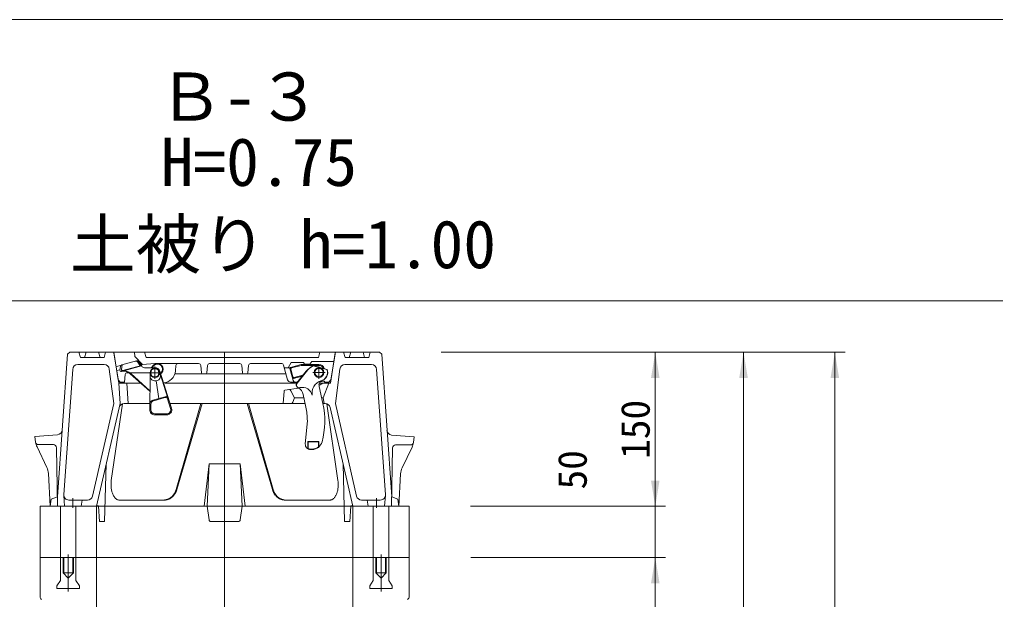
# Model space of a CAD drawing. Units: millimetres, scale not verified. Extents: x -6861 to 6861, y -5221 to 5221.
# Drawn here: x 4423 to 5374, y 2042 to 2607 of the extents above; entities that cross this region are included whole.
import ezdxf
from ezdxf.enums import TextEntityAlignment as Align

# ---------------------------------------------------------------- set-up
doc = ezdxf.new("R2010")
doc.units = ezdxf.units.MM
doc.header["$LTSCALE"] = 20
for name, color, linetype, lineweight in [('0-4_TEMP', 3, 'Continuous', 18), ('0-5_細線', 7, 'Continuous', 18), ('0-7_寸法', 1, 'Continuous', 18), ('0-A_枠線', 6, 'Continuous', 18)]:
    doc.layers.add(name, color=color, linetype=linetype, lineweight=lineweight)
doc.layers.add('0-8_注釈', color=1, linetype='Continuous')
doc.styles.add('ＭＳ ゴシック', font='')
doc.styles.get('ＭＳ ゴシック').set_extended_font_data('MS Gothic')

msp = doc.modelspace()

# ---------------------------------------------------------------- linework, layer by layer
at = {"layer": '0-4_TEMP'}
for p, q in [((1260.93, 2332.35), (6860.93, 2332.35)), ((4622.8, 2282.35), (4622.8, 2117.35)), ((4474.8, 2140.27), (4474.8, 2130.82)), ((4499.8, 2132.35), (4506.2, 2132.35)), ((4605.8, 2132.35), (4639.8, 2132.35)), ((4622.8, 2132.35), (4622.8, 1969.35)), ((4739.4, 2132.35), (4745.8, 2132.35)), ((4770.8, 2140.27), (4770.8, 2130.82)), ((4470.3, 2085.35), (4470.3, 2049.35)), ((4775.3, 2085.35), (4775.3, 2049.35))]:
    msp.add_line(p, q, dxfattribs=at)
at = {"layer": '0-5_細線'}
for p, q in [((4469.65, 2280.35), (4459.8, 2141.35)), ((4469.65, 2280.35), (4471.8, 2282.35)), ((4471.8, 2282.35), (4773.8, 2282.35)), ((4480.8, 2282.35), (4482.3, 2277.35)), ((4482.3, 2277.35), (4505.3, 2277.35)), ((4487.8, 2282.35), (4486.3, 2277.35)), ((4499.8, 2282.35), (4501.3, 2277.35)), ((4506.8, 2282.35), (4505.3, 2277.35)), ((4514.3, 2282.35), (4514.89, 2281.75)), ((4519.07, 2255.35), (4514.8, 2282.35)), ((4514.89, 2281.75), (4519.55, 2252.35)), ((4534.8, 2282.35), (4535.3, 2278.35)), ((4535.3, 2278.35), (4542.8, 2270.35)), ((4544.8, 2282.35), (4546.3, 2277.35)), ((4714.3, 2277.35), (4546.3, 2277.35)), ((4715.8, 2282.35), (4714.3, 2277.35)), ((4730.7, 2281.75), (4726.05, 2252.35)), ((4726.52, 2255.35), (4730.8, 2282.35)), ((4731.3, 2282.35), (4730.7, 2281.75)), ((4738.8, 2282.35), (4740.3, 2277.35)), ((4763.3, 2277.35), (4740.3, 2277.35)), ((4745.8, 2282.35), (4744.3, 2277.35)), ((4757.8, 2282.35), (4759.3, 2277.35)), ((4764.8, 2282.35), (4763.3, 2277.35)), ((4775.94, 2280.35), (4773.8, 2282.35)), ((4775.94, 2280.35), (4785.8, 2141.35)), ((4474.63, 2265.7), (4465.98, 2143.7)), ((4479.62, 2270.35), (4505.41, 2270.35)), ((4510.37, 2266), (4514.8, 2232.35)), ((4516.99, 2268.49), (4521.73, 2269.59)), ((4517.62, 2264.53), (4520.78, 2265.26)), ((4520.73, 2264.86), (4521.22, 2268.5)), ((4521.85, 2263.73), (4541.78, 2269.07)), ((4522.35, 2265.64), (4522.96, 2270.24)), ((4522.68, 2270.16), (4536.9, 2273.97)), ((4523.6, 2264.54), (4541.59, 2269.36)), ((4538.07, 2272.87), (4540.57, 2269.09)), ((4538.77, 2273.52), (4539.63, 2273.72)), ((4539.09, 2273.14), (4542.03, 2268.69)), ((4541.18, 2269.97), (4542.8, 2270.35)), ((4542.8, 2270.35), (4554.8, 2271.35)), ((4544.53, 2267.35), (4554.8, 2267.35)), ((4553.41, 2269.74), (4551.02, 2267.35)), ((4551.73, 2267.35), (4553.76, 2269.38)), ((4554.8, 2271.35), (4575.65, 2271.35)), ((4554.8, 2268.35), (4554.8, 2256.35)), ((4597.49, 2271.35), (4566.47, 2271.35)), ((4574.84, 2264.21), (4575.3, 2269.52)), ((4599.48, 2269.55), (4600.21, 2262.25)), ((4606.12, 2269.55), (4605.39, 2262.25)), ((4637.49, 2271.35), (4608.11, 2271.35)), ((4640.21, 2262.25), (4639.48, 2269.55)), ((4645.39, 2262.25), (4646.12, 2269.55)), ((4678.44, 2271.35), (4648.11, 2271.35)), ((4684.2, 2255.57), (4680.37, 2269.86)), ((4681.05, 2267.35), (4686.74, 2267.35)), ((4689.58, 2254.83), (4686.48, 2266.38)), ((4687.19, 2267.61), (4697.42, 2270.35)), ((4689.41, 2258.35), (4687.4, 2265.85)), ((4688.11, 2267.07), (4697.52, 2269.6)), ((4697.42, 2270.35), (4714.8, 2270.35)), ((4697.52, 2269.6), (4714.8, 2269.6)), ((4699.8, 2272.35), (4700.8, 2270.85)), ((4700.8, 2270.85), (4705.8, 2270.85)), ((4707.8, 2273.35), (4705.8, 2270.85)), ((4707.8, 2273.35), (4729.37, 2273.35)), ((4708.99, 2269.33), (4709.02, 2269.06)), ((4708.99, 2269.33), (4722.73, 2265.65)), ((4709.02, 2269.06), (4722.54, 2265.44)), ((4714.8, 2256.6), (4714.8, 2268.6)), ((4722.54, 2265.44), (4722.73, 2265.65)), ((4735.22, 2266), (4730.8, 2232.35)), ((4765.97, 2270.35), (4740.18, 2270.35)), ((4770.96, 2265.7), (4779.61, 2143.7)), ((4521.9, 2263.75), (4522.34, 2263.82)), ((4525.83, 2260.56), (4525.07, 2253.35)), ((4529.44, 2262.35), (4527.76, 2262.35)), ((4549.8, 2244.35), (4530.83, 2261.42)), ((4531.31, 2262.35), (4549.48, 2262.35)), ((4549.94, 2244.89), (4531.41, 2261.58)), ((4548.8, 2262.35), (4560.8, 2262.35)), ((4549.8, 2226.38), (4550.05, 2259.3)), ((4550.05, 2259.3), (4550.31, 2262.69)), ((4571.06, 2227.87), (4559.56, 2263.87)), ((4567.41, 2237.75), (4559.89, 2261.31)), ((4560.24, 2261.72), (4560.83, 2262.31)), ((4560.42, 2261.19), (4561.19, 2261.96)), ((4682.65, 2261.35), (4574.25, 2261.35)), ((4690.1, 2256.75), (4698.38, 2258.97)), ((4690.63, 2257.64), (4699.16, 2259.93)), ((4702.39, 2263.86), (4693.29, 2252.47)), ((4702.58, 2263.7), (4693.49, 2252.31)), ((4708.8, 2262.6), (4720.8, 2262.6)), ((4519.07, 2255.35), (4521.07, 2253.35)), ((4519.07, 2255.35), (4521.07, 2253.35)), ((4519.07, 2255.35), (4521.07, 2253.35)), ((4519.07, 2255.35), (4521.07, 2253.35)), ((4519.55, 2252.35), (4520.8, 2232.35)), ((4519.55, 2252.35), (4540.67, 2252.35)), ((4525.07, 2253.35), (4521.07, 2253.35)), ((4527.3, 2252.35), (4528.8, 2232.35)), ((4558.6, 2237.16), (4556, 2254.42)), ((4564.49, 2252.35), (4622.8, 2252.35)), ((4692.96, 2252.35), (4622.8, 2252.35)), ((4681.6, 2245.45), (4694.79, 2247.22)), ((4687.1, 2253.35), (4693.82, 2253.35)), ((4715.14, 2249.13), (4718.69, 2232.44)), ((4726.05, 2252.35), (4715.44, 2252.35)), ((4715.9, 2253.56), (4720.09, 2254.35)), ((4724.55, 2252.35), (4718.8, 2237.85)), ((4720.2, 2253.35), (4720.09, 2254.35)), ((4720.2, 2253.35), (4724.52, 2253.35)), ((4724.52, 2253.35), (4726.52, 2255.35)), ((4552.76, 2235.64), (4564.97, 2239.07)), ((4553.72, 2235.2), (4564.66, 2238.27)), ((4570.11, 2227.56), (4567.11, 2236.96)), ((4680.73, 2244.54), (4679.8, 2232.35)), ((4687.43, 2244.84), (4690.8, 2237.85)), ((4690.8, 2237.85), (4689.28, 2233.66)), ((4700.13, 2237.85), (4690.8, 2237.85)), ((4699.47, 2241.12), (4702.06, 2228.9)), ((4718.8, 2237.85), (4717.78, 2237.85)), ((4718.8, 2237.85), (4719.8, 2232.35)), ((4494.07, 2142.23), (4514.8, 2232.35)), ((4497.8, 2132.35), (4520.8, 2232.35)), ((4523.12, 2232.07), (4512.3, 2157.26)), ((4524.78, 2232.35), (4549.63, 2232.35)), ((4550.8, 2226.35), (4550.8, 2231.35)), ((4569.86, 2232.35), (4622.8, 2232.35)), ((4575.57, 2148.66), (4599.66, 2232.35)), ((4576.21, 2148.55), (4600.95, 2232.35)), ((4700.96, 2232.35), (4622.8, 2232.35)), ((4669.38, 2148.55), (4644.65, 2232.35)), ((4670.03, 2148.66), (4645.93, 2232.35)), ((4672.18, 2232.35), (4667.75, 2232.35)), ((4720.82, 2232.35), (4718.89, 2232.35)), ((4722.47, 2232.07), (4733.3, 2157.26)), ((4747.8, 2132.35), (4725.69, 2228.47)), ((4751.52, 2142.23), (4730.8, 2232.35)), ((4554.8, 2222.35), (4566.3, 2222.35)), ((4554.8, 2221.35), (4566.3, 2221.35)), ((4703.46, 2215.6), (4701.49, 2193.03)), ((4459.82, 2202.02), (4437.8, 2200.35)), ((4437.8, 2200.35), (4438.49, 2194.77)), ((4439.85, 2190.14), (4449.51, 2170.02)), ((4441.45, 2192.35), (4455.85, 2192.35)), ((4458.85, 2189.4), (4459.8, 2132.35)), ((4704.3, 2195.1), (4703.8, 2195.33)), ((4703.8, 2195.33), (4714.8, 2195.33)), ((4703.8, 2195.33), (4703.8, 2188.37)), ((4704.3, 2195.1), (4714.3, 2195.1)), ((4704.3, 2195.1), (4704.3, 2188.65)), ((4714.3, 2195.1), (4714.8, 2195.33)), ((4714.3, 2195.1), (4714.3, 2190.36)), ((4714.3, 2190.36), (4714.8, 2190.13)), ((4714.8, 2195.33), (4714.8, 2190.13)), ((4786.57, 2189.09), (4785.52, 2132.04)), ((4803.98, 2192.01), (4789.58, 2192.03)), ((4805.57, 2189.8), (4795.87, 2169.7)), ((4703.8, 2188.37), (4704.3, 2188.65)), ((4706.47, 2188.1), (4708.14, 2188.1)), ((4706.47, 2187.6), (4708.14, 2187.6)), ((4505.8, 2117.35), (4507.3, 2173.65)), ((4607.8, 2173.65), (4637.8, 2173.65)), ((4637.8, 2173.65), (4642.8, 2132.35)), ((4639.8, 2132.35), (4637.8, 2173.65)), ((4739.8, 2117.35), (4738.3, 2173.65)), ((4450.97, 2164.39), (4452.8, 2132.35)), ((4794.41, 2164.06), (4792.52, 2132.03)), ((4453.8, 2139.35), (4459.8, 2141.35)), ((4466.8, 2132.35), (4465.98, 2142.96)), ((4778.8, 2132.35), (4779.61, 2142.96)), ((4791.8, 2139.35), (4785.8, 2141.35)), ((4442.8, 2082.35), (4442.8, 2132.35)), ((4452.8, 2132.35), (4442.8, 2132.35)), ((4453.8, 2139.35), (4452.8, 2132.35)), ((4452.8, 2132.35), (4497.8, 2132.35)), ((4462.8, 2082.35), (4462.8, 2132.35)), ((4470.97, 2138.35), (4489.2, 2138.35)), ((4477.8, 2082.35), (4477.8, 2132.35)), ((4483.8, 2138.35), (4482.8, 2132.35)), ((4497.8, 2132.35), (4499.8, 2132.35)), ((4497.8, 2082.35), (4497.8, 2132.35)), ((4499.8, 2132.35), (4500.8, 2117.35)), ((4506.2, 2132.35), (4605.8, 2132.35)), ((4520.06, 2138.35), (4563.78, 2138.35)), ((4605.8, 2132.35), (4607.57, 2119.08)), ((4639.8, 2132.35), (4638.03, 2119.08)), ((4739.4, 2132.35), (4639.8, 2132.35)), ((4725.53, 2138.35), (4681.81, 2138.35)), ((4745.8, 2132.35), (4744.8, 2117.35)), ((4747.8, 2132.35), (4745.8, 2132.35)), ((4792.8, 2132.35), (4747.8, 2132.35)), ((4747.8, 2082.35), (4747.8, 2132.35)), ((4774.63, 2138.35), (4756.4, 2138.35)), ((4761.8, 2138.35), (4762.8, 2132.35)), ((4767.8, 2082.35), (4767.8, 2132.35)), ((4782.8, 2082.35), (4782.8, 2132.35)), ((4791.8, 2139.35), (4792.8, 2132.35)), ((4792.8, 2132.35), (4802.8, 2132.35)), ((4802.8, 2082.35), (4802.8, 2132.35)), ((4500.8, 2117.35), (4505.8, 2117.35)), ((4636.05, 2117.35), (4609.24, 2117.35)), ((4744.8, 2117.35), (4739.8, 2117.35)), ((4442.8, 2082.35), (4802.8, 2082.35)), ((4442.8, 2082.35), (4442.8, 2044.14)), ((4462.8, 2082.35), (4462.8, 2059.85)), ((4465.3, 2082.35), (4465.3, 2067.35)), ((4465.9, 2082.35), (4465.9, 2066.75)), ((4474.7, 2082.35), (4474.7, 2066.75)), ((4477.8, 2082.35), (4477.8, 2059.85)), ((4497.8, 2082.35), (4497.8, 1932.35)), ((4747.8, 2082.35), (4747.8, 1932.35)), ((4767.8, 2082.35), (4767.8, 2059.85)), ((4770.3, 2082.35), (4770.3, 2067.35)), ((4770.9, 2082.35), (4770.9, 2066.75)), ((4779.7, 2082.35), (4779.7, 2066.75)), ((4780.3, 2082.35), (4780.3, 2067.35)), ((4782.8, 2082.35), (4782.8, 2059.85)), ((4802.8, 2082.35), (4802.8, 2044.14)), ((4465.3, 2067.35), (4475.3, 2067.35)), ((4465.3, 2067.35), (4470.3, 2062.35)), ((4770.3, 2067.35), (4775.3, 2062.35)), ((4780.3, 2067.35), (4770.3, 2067.35)), ((4780.3, 2067.35), (4775.3, 2062.35)), ((4462.8, 2059.85), (4459.3, 2054.85)), ((4477.8, 2059.85), (4481.3, 2054.85)), ((4459.3, 2054.85), (4459.3, 2052.35)), ((4459.3, 2052.35), (4481.3, 2052.35)), ((4481.3, 2054.85), (4481.3, 2052.35)), ((4786.3, 2052.35), (4764.3, 2052.35))]:
    msp.add_line(p, q, dxfattribs=at)
for points in [[(4684.91, 2267.35), (4687.8, 2272.35), (4699.8, 2272.35)], [(4785.62, 2201.71), (4807.64, 2200), (4806.94, 2194.43)], [(4605.8, 2132.35), (4607.8, 2173.65), (4602.8, 2132.35)], [(4475.3, 2082.35), (4475.3, 2067.35), (4470.3, 2062.35)], [(4767.8, 2059.85), (4764.3, 2054.85), (4764.3, 2052.35)], [(4782.8, 2059.85), (4786.3, 2054.85), (4786.3, 2052.35)]]:
    msp.add_lwpolyline(points, dxfattribs=at)
for centre, radius in [((4554.8, 2262.35), 4.5), ((4554.8, 2262.35), 4), ((4714.8, 2262.6), 4.75), ((4714.8, 2262.6), 4)]:
    msp.add_circle(centre, radius, dxfattribs=at)
for centre, radius, start, end in [((4479.62, 2265.35), 5, 90, 175.943), ((4505.41, 2265.35), 5, 7.496, 90), ((4523.2, 2268.23), 2, 105, 172.38), ((4523.34, 2265.51), 1, 172.38, 285), ((4536.4, 2271.77), 2, 33.435, 105), ((4537.42, 2272.04), 2, 33.435, 105), ((4544.53, 2270.35), 3, 213.435, 270), ((4557.3, 2265.85), 5.5, 315, 135), ((4557.3, 2265.85), 5, 315, 135), ((4554.8, 2262.35), 5, 17.716, 90), ((4577.29, 2269.35), 2, 90, 175), ((4597.49, 2269.35), 2, 5.711, 90), ((4608.11, 2269.35), 2, 90, 174.289), ((4637.49, 2269.35), 2, 5.711, 90), ((4648.11, 2269.35), 2, 90, 174.289), ((4678.44, 2269.35), 2, 15, 90), ((4687.45, 2266.64), 1, 105, 195), ((4688.37, 2266.11), 1, 104.999, 195), ((4718.8, 2250.76), 21, 117.828, 141.396), ((4718.8, 2250.76), 20.75, 118.098, 141.396), ((4714.8, 2264.85), 5.5, 18.873, 90), ((4714.8, 2264.85), 4.75, 25.614, 90), ((4714.8, 2262.6), 8.25, 282.029, 20.153), ((4714.8, 2262.6), 8.5, 289.465, 21.032), ((4740.18, 2265.35), 5, 90, 172.504), ((4765.97, 2265.35), 5, 4.057, 90), ((4521.72, 2264.73), 1, 172.38, 285), ((4524.72, 2254.14), 10, 48.003, 105), ((4524.14, 2253.99), 10, 48.003, 100.392), ((4527.82, 2260.35), 2, 90, 173.991), ((4531.31, 2265.35), 3, 239.518, 270), ((4555.14, 2259.44), 5.09, 179.563, 17.716), ((4561.88, 2265.35), 13, 275.889, 355), ((4601.2, 2262.35), 1, 185.711, 270.001), ((4604.39, 2262.35), 1, 270, 354.289), ((4641.2, 2262.35), 1, 185.711, 270), ((4644.39, 2262.35), 1, 269.999, 354.289), ((4687.1, 2256.35), 3, 195, 270), ((4689.84, 2257.71), 1, 194.999, 285), ((4690.38, 2258.61), 1, 194.999, 285), ((4691.51, 2255.35), 2, 195, 270), ((4695.64, 2250.6), 3, 141.396, 242.755), ((4695.64, 2250.6), 2.75, 141.396, 283.399), ((4689.68, 2239.04), 10, 12, 62.755), ((4698.56, 2238.19), 10, 13.096, 103.289), ((4720.59, 2242.71), 12.5, 109.028, 190.412), ((4718.8, 2250.76), 4, 106.971, 204), ((4711.33, 2259.52), 10, 292.623, 314.134), ((4565.2, 2236.35), 2, 17.716, 105.689), ((4565.51, 2237.15), 2, 17.716, 105.689), ((4681.73, 2244.46), 1, 97.625, 175.601), ((4685.62, 2243.97), 2, 25.722, 97.625), ((4524.78, 2227.35), 5, 90, 167.047), ((4553.84, 2231.79), 4, 105.689, 179.563), ((4554.8, 2231.35), 4, 105.689, 180), ((4566.3, 2226.35), 5, 270, 17.716), ((4566.3, 2226.35), 4, 270, 17.716), ((4687.4, 2234.35), 2, 270, 340.017), ((4639.46, 2215.6), 64, 0, 12), ((4639.46, 2215.6), 81, 345.314, 12), ((4720.82, 2227.35), 5, 12.953, 90), ((4554.8, 2226.35), 5, 179.204, 270), ((4554.8, 2226.35), 4, 180, 270), ((4459.44, 2207.01), 5, 274.344, 355.943), ((4786.01, 2206.7), 5, 183.949, 265.548), ((4441.45, 2195.35), 3, 187.125, 270), ((4453.38, 2196.63), 15, 187.125, 205.641), ((4455.85, 2189.35), 3, 0.955, 90), ((4706.47, 2192.6), 5, 175, 270), ((4708.14, 2197.6), 10, 270, 345.314), ((4708.14, 2197.6), 9.5, 270, 310.388), ((4789.57, 2189.03), 3, 89.893, 178.938), ((4803.98, 2195.01), 3, 269.893, 352.768), ((4792.05, 2196.32), 15, 334.252, 352.768), ((4706.47, 2192.6), 4.5, 241.158, 270), ((4435.99, 2163.53), 15, 3.27, 25.641), ((4809.38, 2163.18), 15, 154.251, 176.622), ((4527.01, 2153.19), 15, 177.42047, 183.98981), ((4526.98, 2153.98), 14.95, 173.89277, 180.46211), ((4526.94, 2152.39), 14.9, 180.96172, 187.53106), ((4526.86, 2154.77), 14.77, 170.31074, 176.88008), ((4718.73, 2154.77), 14.77, 3.11892, 9.68825), ((4718.65, 2152.39), 14.9, 352.46994, 359.03928), ((4718.61, 2153.98), 14.95, 359.5389, 6.10824), ((4718.59, 2153.19), 15, 356.00919, 2.57852), ((4470.97, 2143.35), 5, 175.943, 270), ((4489.2, 2143.35), 5, 270, 347.047), ((4526.79, 2151.61), 14.66, 184.58302, 191.15236), ((4526.55, 2150.85), 14.3, 188.35914, 194.92847), ((4526.22, 2150.13), 13.81, 192.36873, 198.93806), ((4525.81, 2149.45), 13.21, 196.70895, 203.27829), ((4525.33, 2148.81), 12.52, 201.49676, 208.0661), ((4524.77, 2148.24), 11.76, 206.87362, 213.44296), ((4524.16, 2147.74), 10.97, 213.01027, 219.57961), ((4561.95, 2151.87), 13.86, 309.44394, 313.90396), ((4562.63, 2151.87), 13.86, 309.44394, 313.90396), ((4561.84, 2151.96), 14.01, 313.96603, 318.42606), ((4562.51, 2151.96), 14.01, 313.96603, 318.42606), ((4561.73, 2152.06), 14.15, 318.39462, 322.85465), ((4562.41, 2152.06), 14.15, 318.39462, 322.85465), ((4561.64, 2152.17), 14.3, 322.73468, 327.19471), ((4561.55, 2152.29), 14.43, 326.98817, 331.44819), ((4562.32, 2152.17), 14.3, 322.73341, 327.19344), ((4561.47, 2152.41), 14.56, 331.16694, 335.62697), ((4562.23, 2152.29), 14.43, 326.98948, 331.44951), ((4561.4, 2152.54), 14.67, 335.27597, 339.736), ((4562.15, 2152.41), 14.56, 331.16694, 335.62697), ((4561.35, 2152.68), 14.78, 339.32468, 343.78471), ((4562.08, 2152.54), 14.67, 335.27597, 339.736), ((4562.03, 2152.68), 14.78, 339.32468, 343.78471), ((4683.57, 2152.68), 14.78, 196.2168, 200.67683), ((4683.51, 2152.54), 14.67, 200.26406, 204.72408), ((4684.25, 2152.68), 14.78, 196.21538, 200.67541), ((4683.44, 2152.41), 14.56, 204.3731, 208.83313), ((4684.19, 2152.54), 14.67, 200.26406, 204.72408), ((4683.37, 2152.29), 14.43, 208.55057, 213.0106), ((4684.12, 2152.41), 14.56, 204.3731, 208.83313), ((4683.28, 2152.17), 14.3, 212.80665, 217.26668), ((4684.04, 2152.29), 14.43, 208.55057, 213.0106), ((4683.18, 2152.06), 14.15, 217.14434, 221.60437), ((4683.96, 2152.17), 14.3, 212.80665, 217.26668), ((4683.86, 2152.06), 14.15, 217.14555, 221.60557), ((4683.08, 2151.96), 14.01, 221.57518, 226.03521), ((4683.76, 2151.96), 14.01, 221.57405, 226.03407), ((4682.97, 2151.87), 13.86, 226.09615, 230.55618), ((4683.65, 2151.87), 13.86, 226.09615, 230.55618), ((4721.44, 2147.74), 10.97, 320.42039, 326.98973), ((4720.82, 2148.24), 11.76, 326.55807, 333.12741), ((4720.27, 2148.81), 12.52, 331.93385, 338.50319), ((4719.78, 2149.45), 13.21, 336.7206, 343.28994), ((4719.37, 2150.13), 13.81, 341.06298, 347.63232), ((4719.05, 2150.85), 14.3, 345.0715, 351.64084), ((4718.8, 2151.61), 14.66, 348.84661, 355.41595), ((4756.4, 2143.35), 5, 192.953, 270), ((4774.63, 2143.35), 5, 270, 4.057), ((4498.8, 2131.6), 1.25, 36.87, 143.13), ((4523.49, 2147.3), 10.18, 220.10416, 226.6735), ((4522.78, 2146.95), 9.44, 228.3576, 234.92694), ((4522.03, 2146.68), 8.8, 237.91499, 244.48433), ((4521.25, 2146.5), 8.33, 248.76546, 255.3348), ((4520.46, 2146.41), 8.07, 260.60549, 267.17483), ((4563.03, 2151.47), 13.13, 270.31854, 274.77857), ((4563.71, 2151.47), 13.13, 270.31854, 274.77857), ((4562.88, 2151.48), 13.15, 275.40614, 279.86617), ((4563.56, 2151.48), 13.15, 275.40614, 279.86617), ((4562.74, 2151.51), 13.2, 280.46637, 284.9264), ((4563.42, 2151.51), 13.2, 280.466, 284.92603), ((4562.6, 2151.54), 13.27, 285.48095, 289.94098), ((4563.27, 2151.54), 13.27, 285.48146, 289.94149), ((4562.46, 2151.59), 13.36, 290.43589, 294.89592), ((4563.14, 2151.59), 13.36, 290.43589, 294.89592), ((4562.32, 2151.64), 13.47, 295.31835, 299.77837), ((4563, 2151.64), 13.47, 295.31759, 299.77762), ((4562.19, 2151.71), 13.59, 300.11715, 304.57718), ((4562.87, 2151.71), 13.59, 300.11802, 304.57805), ((4562.07, 2151.78), 13.72, 304.82668, 309.2867), ((4562.74, 2151.78), 13.72, 304.82668, 309.2867), ((4682.85, 2151.78), 13.72, 230.71233, 235.17235), ((4683.53, 2151.78), 13.72, 230.7133, 235.17332), ((4682.72, 2151.71), 13.59, 235.42309, 239.88312), ((4683.4, 2151.71), 13.59, 235.42222, 239.88225), ((4682.59, 2151.64), 13.47, 240.22163, 244.68165), ((4683.27, 2151.64), 13.47, 240.22238, 244.68241), ((4682.46, 2151.59), 13.36, 245.10423, 249.56426), ((4683.14, 2151.59), 13.36, 245.10423, 249.56426), ((4682.32, 2151.54), 13.27, 250.05918, 254.51921), ((4683, 2151.54), 13.27, 250.05867, 254.5187), ((4682.18, 2151.51), 13.2, 255.0736, 259.53363), ((4682.86, 2151.51), 13.2, 255.07397, 259.534), ((4682.03, 2151.48), 13.15, 260.13383, 264.59386), ((4682.71, 2151.48), 13.15, 260.13361, 264.59364), ((4681.89, 2151.47), 13.13, 265.22143, 269.68146), ((4682.57, 2151.47), 13.13, 265.2215, 269.68153), ((4725.13, 2146.41), 8.08, 272.82479, 279.39413), ((4724.34, 2146.5), 8.33, 284.66593, 291.23527), ((4723.57, 2146.68), 8.8, 295.51485, 302.08419), ((4722.82, 2146.95), 9.44, 305.07392, 311.64326), ((4722.1, 2147.3), 10.18, 313.32533, 319.89467), ((4746.8, 2131.6), 1.25, 36.87, 143.13), ((4609.55, 2119.35), 2, 187.595, 270), ((4636.05, 2119.35), 2, 270, 352.405), ((4445.8, 2044.14), 3, 180, 240.968), ((4799.8, 2044.14), 3, 299.032, 0)]:
    msp.add_arc(centre, radius, start, end, dxfattribs=at)
at = {"layer": '0-7_寸法'}
for p, q in [((4833.8, 2282.35), (5138.79, 2282.35)), ((4833.8, 2282.35), (5052.74, 2282.35)), ((4833.8, 2282.35), (5227.83, 2282.35)), ((5042.74, 1492.35), (5042.74, 2282.35)), ((5128.79, 1532.35), (5128.79, 2282.35)), ((5217.83, 1282.35), (5217.83, 2282.35)), ((4862.64, 2132.35), (5052.74, 2132.35)), ((4862.8, 2132.35), (5052.74, 2132.35)), ((4862.8, 2082.35), (5052.74, 2082.35)), ((4862.8, 2082.35), (5052.74, 2082.35))]:
    msp.add_line(p, q, dxfattribs=at)
for points in [[(5038.57, 2257.35), (5042.74, 2282.35), (5046.9, 2257.35)], [(5124.63, 2257.35), (5128.79, 2282.35), (5132.96, 2257.35)], [(5213.66, 2257.35), (5217.83, 2282.35), (5221.99, 2257.35)], [(5038.57, 2157.35), (5042.74, 2132.35), (5046.9, 2157.35)], [(5038.57, 2157.35), (5042.74, 2132.35), (5046.9, 2157.35)], [(5038.57, 2057.35), (5042.74, 2082.35), (5046.9, 2057.35)], [(5038.57, 2057.35), (5042.74, 2082.35), (5046.9, 2057.35)]]:
    msp.add_solid(points, dxfattribs=at)
at = {"layer": '0-A_枠線'}
msp.add_line((1260.93, 2606.53), (6860.93, 2606.53), dxfattribs=at)

# ---------------------------------------------------------------- texts
at = {"layer": '0-7_寸法', "style": 'ＭＳ ゴシック'}
for s, p in [('150', (5045.78, 2178.55)), ('50', (4984.38, 2148.71))]:
    msp.add_text(s, height=28.15, rotation=90, dxfattribs=at).set_placement(p, align=Align.BOTTOM_LEFT)
at = {"layer": '0-8_注釈', "style": 'ＭＳ ゴシック'}
for s, p in [('Ｂ-３', (4557.72, 2493.88)), ('H=0.75', (4560.49, 2430.3)), ('土被り h=1.00', (4472.03, 2350.14))]:
    msp.add_text(s, height=46.92, dxfattribs=at).set_placement(p, align=Align.BOTTOM_LEFT)

doc.saveas('drawing.dxf')
